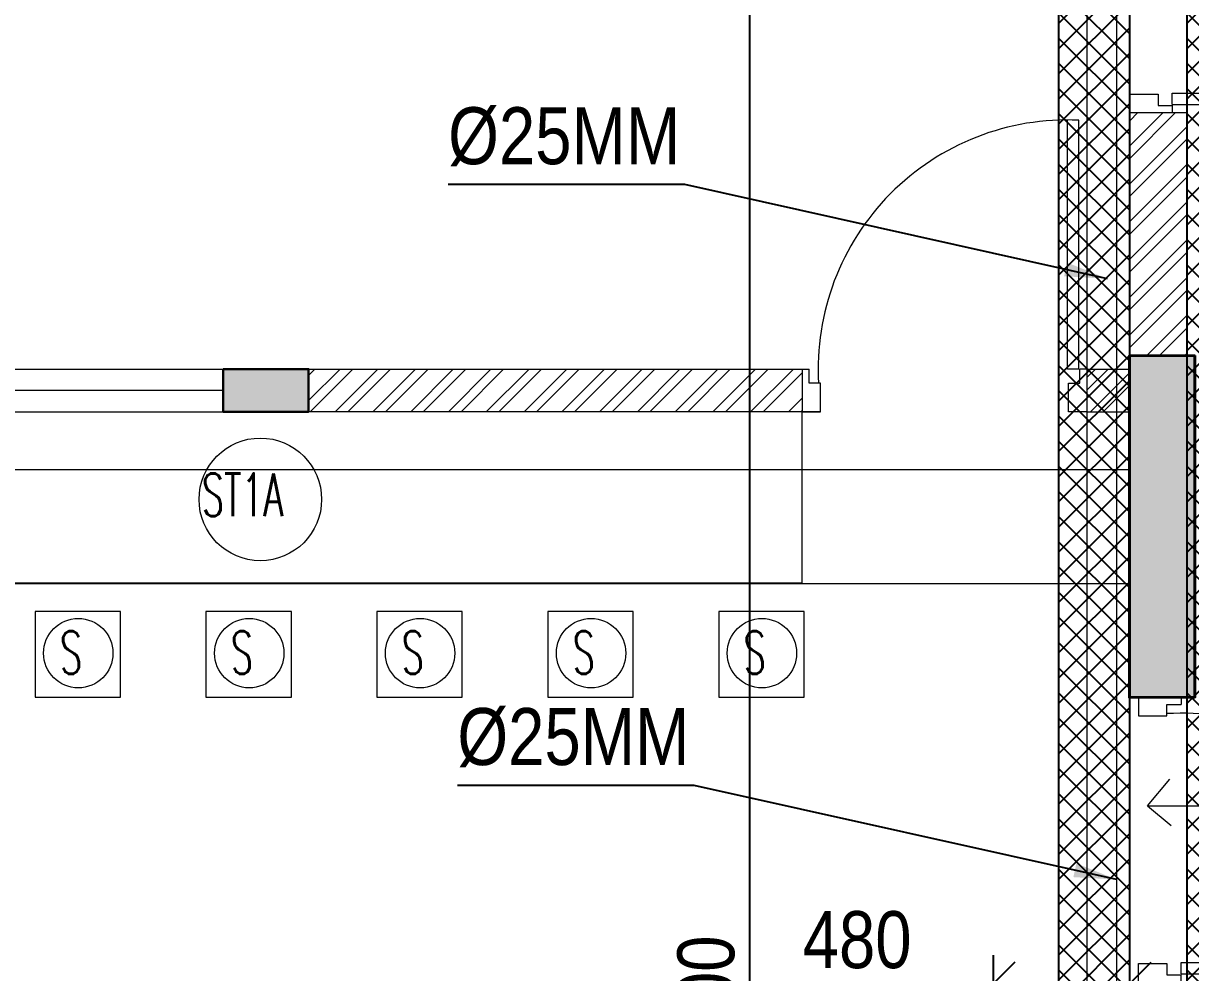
# Model space of a CAD drawing. Header units: inches. Extents: x 5899882 to 5988838, y -468923 to -96891.
# Drawn here: x 5949989 to 5954087, y -272692 to -269360 of the extents above; entities that cross this region are included whole.
import ezdxf

# ---------------------------------------------------------------- set-up
doc = ezdxf.new("R2010")
doc.units = ezdxf.units.IN
doc.header["$MEASUREMENT"] = 0
doc.linetypes.add('1', pattern=[0])
doc.layers.get('Defpoints').update_dxf_attribs({"color": 8})
for name, color, linetype in [('0- SLC ARCH LAYOUT', 7, 'Continuous'), ('0- SLC DIMENSION', 7, 'Continuous'), ('0-SLC RCC 2ND. FLOOR', 7, 'Continuous'), ('0-SLC-DOMESTIC LINE', 5, 'DOMESTIC_LINE'), ('0-SLC-Raised portion', 1, 'Continuous')]:
    doc.layers.add(name, color=color, linetype=linetype)
for name, color, linetype, lineweight in [('ARCL-HATCH-B', 8, 'Continuous', 5), ('ARLC-COL', 8, 'Continuous', 30), ('ARLC-DOOR-W', 8, 'Continuous', 5), ('ARLC-FUR (NOMN)', 8, 'Continuous', 9), ('ARLC-FURN', 8, 'Continuous', 9), ('ARLC-HATCH-C', 8, 'Continuous', 5), ('ARLC-WALL', 8, 'Continuous', 15)]:
    doc.layers.add(name, color=color, linetype=linetype, lineweight=lineweight)
doc.styles.add('ARIAL', font='tahoma.ttf')
doc.styles.add('RS', font='simplex8.shx', dxfattribs={"width": 0.6, "height": 150})
doc.styles.get("Standard").update_dxf_attribs({"font": 'arial.ttf'})
doc.styles.add('swis cn bt', font='swissc.ttf')
doc.linetypes.add('DOMESTIC_LINE', pattern='A,0.5,-0.2,["DWS",ARIAL,S=0.1,R=0,X=-0.1,Y=-0.05],-0.25', length=0.95)
doc.dimstyles.new('SLC', dxfattribs={"dimtxt": 200, "dimasz": 150, "dimexe": 100, "dimexo": 0, "dimgap": 50, "dimtad": 1, "dimdec": 0, "dimrnd": 5, "dimzin": 1, "dimdsep": 46, "dimtxsty": 'swis cn bt', "dimblk": 'OBLIQUE', "dimcen": 60, "dimdle": 100, "dimclrd": 256, "dimclre": 256, "dimclrt": 256, "dimazin": 0, "dimtfac": 1, "dimtdec": 0, "dimtofl": 0, "dimtmove": 0, "dimatfit": 3, "dimfxl": 0.18, "dimtolj": 1, "dimtzin": 0, "dimarcsym": 0})
pattern_1 = [(45, (-5806111.7, 109613.3), (-66.2912607, 66.2912607), []), (45, (-5806067.505, 109613.3), (-66.2912607, 66.2912607), [])]

# ---------------------------------------------------------------- blocks, each defined once
blk = doc.blocks.new('jjuj')
at = {"layer": 'ARLC-DOOR-W', "ltscale": 0.1}
for p, q in [((5733136.3, -29654.3), (5733136.3, -29679.3)), ((5733286.3, -29654.3), (5733286.3, -29719.3))]:
    blk.add_line(p, q, dxfattribs=at)
blk.add_lwpolyline([(5733286.3, -29719.3), (5733186.3, -29719.3), (5733186.3, -29679.3), (5733136.3, -29679.3)], dxfattribs=at)
blk = doc.blocks.new('gfhmk')
at = {"layer": 'ARLC-DOOR-W', "ltscale": 0.1}
for p, q in [((5733137, -36568), (5732262.9, -36568)), ((5733137, -36568), (5733137, -36608)), ((5733137, -36608), (5732262, -36608))]:
    blk.add_line(p, q, dxfattribs=at)
blk.add_arc((5733137, -36608), 875, 177.3797, 273.233, dxfattribs=at)
blk = doc.blocks.new('A$7E4912E38142D6')
at = {"xscale": -1}
blk.add_blockref('jjuj', (5733286.3, 30654.3), dxfattribs=at)
at = {"rotation": 180}
for name, p in [('gfhmk', (5733286.3, -36539.3)), ('jjuj', (5733286.3, -29654.3))]:
    blk.add_blockref(name, p, dxfattribs=at)
blk = doc.blocks.new('A$7E4912E381F1B7')
at = {"rotation": 270}
for name, p in [('gfhmk', (37539.3, 5733286.3)), ('jjuj', (30654.3, 5733286.3))]:
    blk.add_blockref(name, p, dxfattribs=at)
at = {"xscale": -1, "rotation": 89.99999999999987}
blk.add_blockref('jjuj', (-29654.3, 5733286.3), dxfattribs=at)
blk = doc.blocks.new('A$C3DAD2E9A')
at = {"layer": 'ARCL-HATCH-B'}
h = blk.add_hatch(dxfattribs=at)
h.set_pattern_fill('ANSI32', color=256, scale=250)
h.set_pattern_definition(pattern_1)
h.paths.add_polyline_path([(8887.2, 4373.5), (8687.2, 4373.5), (8687.2, 3521.5), (8887.2, 3521.5)])
h = blk.add_hatch(dxfattribs=at)
h.set_pattern_fill('ANSI32', color=256, scale=250)
h.set_pattern_definition(pattern_1)
h.paths.add_polyline_path([(7537.2, 3473.5), (7307.2, 3473.5), (7307.2, 3472), (6807.2, 3472), (5804.7, 3473.5), (5804.7, 3323.5), (7537.2, 3323.5)])
h = blk.add_hatch(dxfattribs=at)
h.set_pattern_fill('ANSI32', color=256, scale=250)
h.set_pattern_definition(pattern_1)
h.paths.add_polyline_path([(8687.2, 3473.5), (8537.2, 3473.5), (8537.2, 3323.5), (8687.2, 3323.5)])
at = {"layer": 'ARLC-HATCH-C', "ltscale": 0.1}
for points in [[(8687.2, 2321.5), (8687.2, 3521.5), (8917.2, 3521.5), (8917.2, 2321.5)], [(5504.7, 3473.5), (5804.7, 3473.5), (5804.7, 3323.5), (5504.7, 3323.5)]]:
    blk.add_hatch(color=256, dxfattribs=at).paths.add_polyline_path(points)
at = {"layer": 'ARLC-COL'}
for points in [[(8917.2, 3521.5), (8917.2, 2321.5), (8687.2, 2321.5), (8687.2, 3521.5)], [(5504.7, 3473.5), (5804.7, 3473.5), (5804.7, 3323.5), (5504.7, 3323.5)]]:
    blk.add_lwpolyline(points, close=True, dxfattribs=at)
at = {"layer": 'ARLC-DOOR-W'}
for p, q in [((3104.7, 3473.5), (5504.7, 3473.5)), ((5504.7, 3398.5), (3104.7, 3398.5)), ((3104.7, 3323.5), (5504.7, 3323.5))]:
    blk.add_line(p, q, dxfattribs=at)
at = {"layer": 'ARLC-FUR (NOMN)'}
for centre, radius in [((5635.2, 3016), 215.2), ((4996.1, 2476.1), 121.8), ((5596.1, 2476.1), 121.8), ((6196.1, 2476.1), 121.8), ((6796.1, 2476.1), 121.8), ((7396.1, 2476.1), 121.8)]:
    blk.add_circle(centre, radius, dxfattribs=at)
at = {"layer": 'ARLC-FURN'}
blk.add_lwpolyline([(1202.2, 3323.5), (1202.2, 2723.5), (7537.2, 2723.5), (7537.2, 3323.5)], dxfattribs=at)
for points in [[(4844.2, 2622), (4844.2, 2322), (5144.2, 2322), (5144.2, 2622)], [(5444.2, 2622), (5444.2, 2322), (5744.2, 2322), (5744.2, 2622)], [(6044.2, 2622), (6044.2, 2322), (6344.2, 2322), (6344.2, 2622)], [(6644.2, 2622), (6644.2, 2322), (6944.2, 2322), (6944.2, 2622)], [(7244.2, 2622), (7244.2, 2322), (7544.2, 2322), (7544.2, 2622)]]:
    blk.add_lwpolyline(points, close=True, dxfattribs=at)
at = {"layer": 'ARLC-WALL'}
for p, q in [((8537.2, 5491.5), (8537.2, -3883.5)), ((8750, 1940.7), (8828.4, 2034.1)), ((8750, 1940.7), (8832.8, 1871.2)), ((8750, 1940.7), (9352.9, 1940.7))]:
    blk.add_line(p, q, dxfattribs=at)
at = {"layer": 'ARLC-WALL', "ltscale": 0.1}
for p, q in [((8687.2, 4373.5), (8687.2, 3521.5)), ((8687.2, 4373.5), (8887.2, 4373.5)), ((8887.2, 4373.5), (8887.2, 3521.5)), ((5804.7, 3473.5), (7562.2, 3473.5)), ((7537.2, 3473.5), (7537.2, 3323.5)), ((8537.2, 3473.5), (8537.2, 3323.5)), ((8537.2, 3473.5), (8687.2, 3473.5)), ((7602.2, 3323.5), (5804.7, 3323.5)), ((8537.2, 3323.5), (8687.2, 3323.5))]:
    blk.add_line(p, q, dxfattribs=at)
blk.add_lwpolyline([(5754.7, 3323.5), (5804.7, 3323.5)], dxfattribs=at)
at = {"layer": 'ARLC-DOOR-W'}
for name, p in [('A$7E4912E38142D6', (8687.2, 4373.5)), ('A$7E4912E381F1B7', (7537.2, 3323.5)), ('A$7E4912E38142D6', (8717.9, 1321.5))]:
    blk.add_blockref(name, p, dxfattribs=at)
at = {"layer": 'ARLC-FUR (NOMN)', "style": 'RS', "width": 0.6}
for s, p in [('ST1A', (5430.3, 2957.3)), ('S ', (4931.9, 2403.2)), ('S ', (5531.9, 2403.2)), ('S ', (6131.9, 2403.2)), ('S ', (6731.9, 2403.2)), ('S ', (7331.9, 2403.2))]:
    blk.add_text(s, height=150, dxfattribs=at).set_placement(p)
blk = doc.blocks.new('A$C77C3199A')
at = {"layer": 'ARLC-HATCH-C', "ltscale": 0.1}
blk.add_hatch(color=0, dxfattribs=at).paths.add_polyline_path([(8685, 2320), (8685, 3520), (8915, 3520), (8915, 2320)])
at = {"layer": 'ARLC-COL', "color": 0}
blk.add_lwpolyline([(8915, 3520), (8915, 2320), (8685, 2320), (8685, 3520)], close=True, dxfattribs=at)
at = {"layer": 'ARLC-WALL', "color": 30, "ltscale": 0.1}
for p, q in [((8685, 6210), (8685, 3520)), ((8685, 2320), (8685, 180))]:
    blk.add_line(p, q, dxfattribs=at)
at = {"layer": 'ARLC-WALL', "color": 30}
for p, q in [((8685, 3120), (200, 3120)), ((8685, 2720), (200, 2720))]:
    blk.add_line(p, q, dxfattribs=at)
blk = doc.blocks.new('_OBLIQUE')
at = {"color": 0, "linetype": 'ByBlock'}
blk.add_line((-0.5, -0.5), (0.5, 0.5), dxfattribs=at)
blk = doc.blocks.new('*D345')
at = {"layer": '0- SLC DIMENSION', "lineweight": -2, "transparency": 16777216}
for p, q in [((5953394.9, -273702.1), (5953394.9, -272630)), ((5953873.9, -273702), (5953873.9, -272630)), ((5953394.9, -272730), (5952677.8, -272730)), ((5953873.9, -272730), (5953294.9, -272730))]:
    blk.add_line(p, q, dxfattribs=at)
at = {"layer": 'Defpoints', "color": 0, "transparency": 16777216}
for p in [(5953873.9, -272730), (5953394.9, -273702.1), (5953873.9, -273702)]:
    blk.add_point(p, dxfattribs=at)
at = {"layer": '0- SLC DIMENSION', "lineweight": -2, "transparency": 16777216, "xscale": 150, "yscale": 150, "zscale": 150, "rotation": 180}
blk.add_blockref('_OBLIQUE', (5953394.9, -272730), dxfattribs=at)
at = {"layer": '0- SLC DIMENSION', "lineweight": -2, "transparency": 16777216, "xscale": 150, "yscale": 150, "zscale": 150}
blk.add_blockref('_OBLIQUE', (5953873.9, -272730), dxfattribs=at)
at = {"layer": '0- SLC DIMENSION', "transparency": 16777216, "insert": (5952916.3, -272577.4), "char_height": 200, "attachment_point": 5, "style": 'swis cn bt'}
blk.add_mtext('\\A1;480', dxfattribs=at)
blk = doc.blocks.new('*D346')
at = {"layer": '0- SLC DIMENSION', "lineweight": -2, "transparency": 16777216}
for p, q in [((5952539.3, -278030), (5952539.3, -267730)), ((5953623.3, -267830), (5952439.3, -267830)), ((5953624.4, -277930), (5952439.3, -277930))]:
    blk.add_line(p, q, dxfattribs=at)
at = {"layer": 'Defpoints', "color": 0, "transparency": 16777216}
for p in [(5952539.3, -267830), (5953623.3, -267830), (5953624.4, -277930)]:
    blk.add_point(p, dxfattribs=at)
at = {"layer": '0- SLC DIMENSION', "lineweight": -2, "transparency": 16777216, "xscale": 150, "yscale": 150, "zscale": 150}
for p, rotation in [((5952539.3, -267830), 90), ((5952539.3, -277930), 270)]:
    blk.add_blockref('_OBLIQUE', p, dxfattribs=dict(at, rotation=rotation))
at = {"layer": '0- SLC DIMENSION', "transparency": 16777216, "insert": (5952386.6, -272880), "char_height": 200, "attachment_point": 5, "rotation": 90, "style": 'swis cn bt'}
blk.add_mtext('\\A1;10100', dxfattribs=at)

msp = doc.modelspace()

# ---------------------------------------------------------------- block references
at = {"layer": '0- SLC ARCH LAYOUT'}
msp.add_blockref('A$C3DAD2E9A', (5945186.1, -274046.5), dxfattribs=at)

# ---------------------------------------------------------------- next in the draw order: hatches: boundary and pattern name
at = {"layer": '0-SLC-Raised portion'}
h = msp.add_hatch(dxfattribs=at)
h.set_pattern_fill('ANSI37', color=4, scale=500, angle=270)
h.set_pattern_definition([(315, (8727842.95, 325202.56), (44.1941738, 44.1941738), []), (45, (8727842.95, 325202.56), (-44.1941738, 44.1941738), [])])
h.paths.add_polyline_path([(5953624.4, -277930), (5953874.4, -277930), (5953873.3, -267835), (5953623.3, -267835)])
h = msp.add_hatch(dxfattribs=at)
h.set_pattern_fill('ANSI37', color=4, scale=500, angle=270)
h.set_pattern_definition([(315, (8728292.95, 325202.56), (44.1941738, 44.1941738), []), (45, (8728292.95, 325202.56), (-44.1941738, 44.1941738), [])])
h.paths.add_polyline_path([(5954073.3, -280845), (5954323.3, -280845), (5954323.3, -267835), (5954073.3, -267835)])

# ---------------------------------------------------------------- next in the draw order: linework, layer by layer
at = {"layer": '0-SLC-DOMESTIC LINE', "color": 5, "linetype": '1', "const_width": 5}
msp.add_lwpolyline([(5953577, -267862.5), (5953827, -267862.5), (5953827.3, -277881.6)], dxfattribs=at)
at = {"layer": '0-SLC-Raised portion', "color": 4}
for points in [[(5953624.4, -277930), (5953874.4, -277930), (5953873.3, -267835), (5953623.3, -267835)], [(5954073.3, -280845), (5954323.3, -280845), (5954323.3, -267835), (5954073.3, -267835)]]:
    msp.add_lwpolyline(points, close=True, dxfattribs=at)

# ---------------------------------------------------------------- next in the draw order: block references
at = {"layer": '0-SLC RCC 2ND. FLOOR'}
msp.add_blockref('A$C77C3199A', (5945186.1, -274046.5), dxfattribs=at)

# ---------------------------------------------------------------- next in the draw order: texts
at = {"layer": '0-SLC-DOMESTIC LINE', "linetype": '1', "char_height": 200, "width": 687.595, "attachment_point": 1}
for insert in [(5951480.5, -269654.1), (5951512.9, -271763.1)]:
    msp.add_mtext('{\\fSwis721 Cn BT|b0|i0|c0|p34;%%C25MM}', dxfattribs=dict(at, insert=insert))

# ---------------------------------------------------------------- next in the draw order: dimensions: what is measured, and where the dimension line sits
at = {"layer": '0- SLC DIMENSION', "color": 1}
dim = msp.add_linear_dim(base=(5952539.3, -267830), p1=(5953624.4, -277930), p2=(5953623.3, -267830), angle=90, dimstyle='SLC', dxfattribs=at)
dim.commit()
dim.dimension.update_dxf_attribs({"geometry": '*D346', "text_midpoint": (5952386.6, -272880)})
dim = msp.add_linear_dim(base=(5953873.9, -272730), p1=(5953394.9, -273702.1), p2=(5953873.9, -273702), dimstyle='SLC', dxfattribs=at)
dim.commit()
dim.dimension.update_dxf_attribs({"geometry": '*D345', "text_midpoint": (5952916.3, -272730), "dimtype": 160})

# ---------------------------------------------------------------- next in the draw order: leaders
at = {"layer": '0-SLC-DOMESTIC LINE', "linetype": '1'}
for points in [[(5953794.8, -270256), (5952311.7, -269925.6), (5951480.5, -269925.6)], [(5953827.2, -272365.1), (5952344, -272034.6), (5951512.9, -272034.6)]]:
    msp.add_leader(points, dimstyle='SLC', override={"dimgap": 50, "dimtad": 0, "dimfxlon": 1}, dxfattribs=at)

doc.saveas('drawing.dxf')
